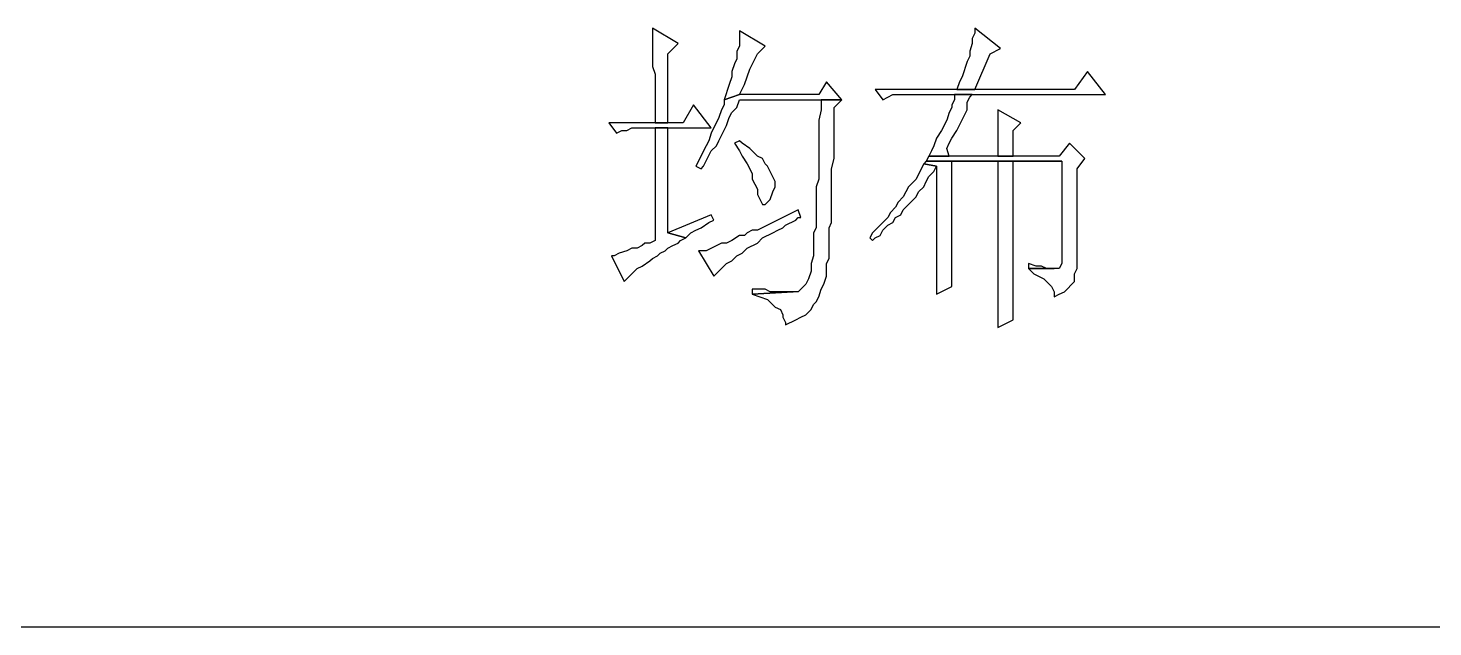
# Model space of a CAD drawing. Extents: x -15.4 to 0.8, y 0.3 to 11.8.
# Drawn here: x -9.4038 to -8.9463, y 7.1219 to 7.3169 of the extents above; entities that cross this region are included whole.
import ezdxf

# ---------------------------------------------------------------- set-up
doc = ezdxf.new("R2010")
doc.units = 0
doc.header["$MEASUREMENT"] = 0
doc.linetypes.add('AUSGEZOGEN', pattern=[0])
doc.layers.get('0').update_dxf_attribs({"linetype": 'AUSGEZOGEN'})

msp = doc.modelspace()

# ---------------------------------------------------------------- linework, layer by layer
for points in [[(-9.20045, 7.3169), (-9.20045, 7.3044), (-9.20045, 7.3044), (-9.19961, 7.3019), (-9.19961, 7.3019), (-9.19961, 7.28606), (-9.19961, 7.28606), (-9.19545, 7.28606), (-9.19545, 7.28606), (-9.19545, 7.30856), (-9.19545, 7.30856), (-9.19211, 7.3119), (-9.20045, 7.3169)], [(-9.17211, 7.31606), (-9.17211, 7.31106), (-9.17211, 7.31106), (-9.17295, 7.3094), (-9.17295, 7.3094), (-9.17295, 7.3069), (-9.17295, 7.3069), (-9.17378, 7.30523), (-9.17378, 7.30523), (-9.17461, 7.30273), (-9.17461, 7.30273), (-9.17461, 7.30106), (-9.17461, 7.30106), (-9.17545, 7.29856), (-9.17545, 7.29856), (-9.17711, 7.29356), (-9.17711, 7.29356), (-9.17211, 7.29523), (-9.17211, 7.29523), (-9.17045, 7.29856), (-9.17045, 7.29856), (-9.16961, 7.30106), (-9.16961, 7.30106), (-9.16878, 7.30356), (-9.16878, 7.30356), (-9.16628, 7.30856), (-9.16628, 7.30856), (-9.16378, 7.31106), (-9.17211, 7.31606)], [(-9.09545, 7.3169), (-9.09545, 7.31523), (-9.09545, 7.31523), (-9.09628, 7.31356), (-9.09628, 7.31356), (-9.09628, 7.3119), (-9.09628, 7.3119), (-9.09711, 7.3094), (-9.09711, 7.3094), (-9.09711, 7.30773), (-9.09711, 7.30773), (-9.09795, 7.30606), (-9.09795, 7.30606), (-9.09961, 7.30106), (-9.09961, 7.30106), (-9.10045, 7.2994), (-9.10045, 7.2994), (-9.10128, 7.2969), (-9.10128, 7.2969), (-9.09545, 7.2969), (-9.09545, 7.2969), (-9.09045, 7.30856), (-9.09045, 7.30856), (-9.08711, 7.31023), (-9.09545, 7.3169)], [(-9.05878, 7.30273), (-9.06295, 7.2969), (-9.06295, 7.2969), (-9.12795, 7.2969), (-9.12795, 7.2969), (-9.12545, 7.29356), (-9.12545, 7.29356), (-9.12211, 7.29523), (-9.12211, 7.29523), (-9.05295, 7.29523), (-9.05878, 7.30273)], [(-9.14378, 7.2994), (-9.14628, 7.29523), (-9.14628, 7.29523), (-9.17211, 7.29523), (-9.17211, 7.29523), (-9.17711, 7.29356), (-9.17711, 7.29356), (-9.17711, 7.2919), (-9.17711, 7.2919), (-9.17795, 7.29023), (-9.17795, 7.29023), (-9.17878, 7.28773), (-9.17878, 7.28773), (-9.18128, 7.28273), (-9.18128, 7.28273), (-9.18211, 7.28023), (-9.18211, 7.28023), (-9.18295, 7.27856), (-9.18295, 7.27856), (-9.18628, 7.2719), (-9.18628, 7.2719), (-9.18461, 7.27106), (-9.18461, 7.27106), (-9.18378, 7.2719), (-9.18378, 7.2719), (-9.18128, 7.2769), (-9.18128, 7.2769), (-9.17961, 7.27856), (-9.17961, 7.27856), (-9.17878, 7.28023), (-9.17878, 7.28023), (-9.17628, 7.28523), (-9.17628, 7.28523), (-9.17545, 7.28773), (-9.17545, 7.28773), (-9.17461, 7.2894), (-9.17461, 7.2894), (-9.17295, 7.29106), (-9.17295, 7.29106), (-9.17211, 7.29356), (-9.17211, 7.29356), (-9.13878, 7.29356), (-9.14378, 7.2994)], [(-9.13878, 7.29356), (-9.14545, 7.29356), (-9.14545, 7.29356), (-9.14545, 7.29023), (-9.14545, 7.29023), (-9.14628, 7.2869), (-9.14628, 7.2869), (-9.14628, 7.26773), (-9.14628, 7.26773), (-9.14711, 7.26523), (-9.14711, 7.26523), (-9.14711, 7.2519), (-9.14711, 7.2519), (-9.14795, 7.25023), (-9.14795, 7.25023), (-9.14795, 7.24273), (-9.14795, 7.24273), (-9.14878, 7.24023), (-9.14878, 7.24023), (-9.14878, 7.23773), (-9.14878, 7.23773), (-9.14961, 7.23523), (-9.14961, 7.23523), (-9.15045, 7.23356), (-9.15045, 7.23356), (-9.15128, 7.23273), (-9.15128, 7.23273), (-9.15211, 7.2319), (-9.15211, 7.2319), (-9.15295, 7.23106), (-9.15295, 7.23106), (-9.15461, 7.23106), (-9.15461, 7.23106), (-9.16795, 7.23023), (-9.16795, 7.23023), (-9.16545, 7.2294), (-9.16545, 7.2294), (-9.16295, 7.22856), (-9.16295, 7.22856), (-9.16045, 7.22606), (-9.16045, 7.22606), (-9.15878, 7.22523), (-9.15878, 7.22523), (-9.15795, 7.22356), (-9.15795, 7.22356), (-9.15795, 7.22273), (-9.15795, 7.22273), (-9.15711, 7.22106), (-9.15711, 7.22106), (-9.15711, 7.22023), (-9.15711, 7.22023), (-9.15378, 7.2219), (-9.15378, 7.2219), (-9.15211, 7.22273), (-9.15211, 7.22273), (-9.15045, 7.22356), (-9.15045, 7.22356), (-9.14961, 7.2244), (-9.14961, 7.2244), (-9.14878, 7.22523), (-9.14878, 7.22523), (-9.14795, 7.2269), (-9.14795, 7.2269), (-9.14711, 7.22773), (-9.14711, 7.22773), (-9.14628, 7.2294), (-9.14628, 7.2294), (-9.14545, 7.2319), (-9.14545, 7.2319), (-9.14461, 7.23356), (-9.14461, 7.23356), (-9.14378, 7.23606), (-9.14378, 7.23606), (-9.14378, 7.24023), (-9.14378, 7.24023), (-9.14295, 7.2419), (-9.14295, 7.2419), (-9.14295, 7.2519), (-9.14295, 7.2519), (-9.14211, 7.25356), (-9.14211, 7.25356), (-9.14211, 7.27106), (-9.14211, 7.27106), (-9.14128, 7.2744), (-9.14128, 7.2744), (-9.14128, 7.29106), (-9.13878, 7.29356)], [(-9.09628, 7.29523), (-9.10211, 7.29523), (-9.10211, 7.29523), (-9.10211, 7.29356), (-9.10211, 7.29356), (-9.10295, 7.2919), (-9.10295, 7.2919), (-9.10295, 7.29106), (-9.10295, 7.29106), (-9.10378, 7.2894), (-9.10378, 7.2894), (-9.10461, 7.2869), (-9.10461, 7.2869), (-9.10628, 7.28356), (-9.10628, 7.28356), (-9.10795, 7.28106), (-9.10795, 7.28106), (-9.10878, 7.27856), (-9.10878, 7.27856), (-9.10961, 7.2769), (-9.10961, 7.2769), (-9.11045, 7.27523), (-9.11045, 7.27523), (-9.10378, 7.27523), (-9.10378, 7.27523), (-9.10461, 7.27773), (-9.10461, 7.27773), (-9.10378, 7.2794), (-9.10378, 7.2794), (-9.10295, 7.28106), (-9.10295, 7.28106), (-9.10128, 7.28356), (-9.10128, 7.28356), (-9.09795, 7.29023), (-9.09795, 7.29023), (-9.09795, 7.29273), (-9.09795, 7.29273), (-9.09711, 7.2944), (-9.09628, 7.29523)], [(-9.18711, 7.2919), (-9.19045, 7.28606), (-9.19045, 7.28606), (-9.21461, 7.28606), (-9.21461, 7.28606), (-9.21211, 7.28273), (-9.21211, 7.28273), (-9.21045, 7.28356), (-9.21045, 7.28356), (-9.20878, 7.28356), (-9.20878, 7.28356), (-9.20711, 7.2844), (-9.20711, 7.2844), (-9.18128, 7.2844), (-9.18711, 7.2919)], [(-9.08795, 7.29023), (-9.08795, 7.27523), (-9.08795, 7.27523), (-9.08295, 7.27523), (-9.08295, 7.27523), (-9.08295, 7.28356), (-9.08295, 7.28356), (-9.08045, 7.28606), (-9.08795, 7.29023)], [(-9.19545, 7.2844), (-9.19961, 7.2844), (-9.19961, 7.2844), (-9.19961, 7.24773), (-9.19961, 7.24773), (-9.20128, 7.2469), (-9.20128, 7.2469), (-9.20295, 7.2469), (-9.20295, 7.2469), (-9.20378, 7.24606), (-9.20378, 7.24606), (-9.20545, 7.24523), (-9.20545, 7.24523), (-9.20711, 7.24523), (-9.20711, 7.24523), (-9.20878, 7.2444), (-9.20878, 7.2444), (-9.21128, 7.24356), (-9.21128, 7.24356), (-9.21295, 7.24273), (-9.21295, 7.24273), (-9.21378, 7.24273), (-9.21378, 7.24273), (-9.20961, 7.2344), (-9.20961, 7.2344), (-9.20711, 7.2369), (-9.20711, 7.2369), (-9.20545, 7.23856), (-9.20545, 7.23856), (-9.20378, 7.2394), (-9.20378, 7.2394), (-9.20128, 7.24106), (-9.20128, 7.24106), (-9.20045, 7.2419), (-9.20045, 7.2419), (-9.19878, 7.24273), (-9.19878, 7.24273), (-9.19795, 7.24356), (-9.19795, 7.24356), (-9.19628, 7.2444), (-9.19628, 7.2444), (-9.19545, 7.24523), (-9.19545, 7.24523), (-9.19378, 7.24606), (-9.19378, 7.24606), (-9.19211, 7.2469), (-9.19211, 7.2469), (-9.19128, 7.24773), (-9.19128, 7.24773), (-9.18961, 7.24856), (-9.18961, 7.24856), (-9.19545, 7.25023), (-9.19545, 7.2844)], [(-9.17211, 7.28023), (-9.17378, 7.2794), (-9.17378, 7.2794), (-9.17211, 7.2769), (-9.17211, 7.2769), (-9.17128, 7.27523), (-9.17128, 7.27523), (-9.16961, 7.27273), (-9.16961, 7.27273), (-9.16878, 7.27106), (-9.16878, 7.27106), (-9.16795, 7.2694), (-9.16795, 7.2694), (-9.16795, 7.26773), (-9.16795, 7.26773), (-9.16628, 7.2644), (-9.16628, 7.2644), (-9.16628, 7.26273), (-9.16628, 7.26273), (-9.16461, 7.2594), (-9.16461, 7.2594), (-9.16378, 7.2594), (-9.16378, 7.2594), (-9.16211, 7.26106), (-9.16211, 7.26106), (-9.16128, 7.26356), (-9.16128, 7.26356), (-9.16045, 7.26523), (-9.16045, 7.26523), (-9.16045, 7.2669), (-9.16045, 7.2669), (-9.16211, 7.27023), (-9.16211, 7.27023), (-9.16295, 7.2719), (-9.16295, 7.2719), (-9.16378, 7.27273), (-9.16378, 7.27273), (-9.16461, 7.2744), (-9.16461, 7.2744), (-9.16628, 7.27523), (-9.16628, 7.27523), (-9.16878, 7.27773), (-9.16878, 7.27773), (-9.17128, 7.2794), (-9.17211, 7.28023)], [(-9.06461, 7.2794), (-9.06795, 7.27523), (-9.06795, 7.27523), (-9.11045, 7.27523), (-9.11045, 7.27523), (-9.11128, 7.27356), (-9.11128, 7.27356), (-9.06711, 7.27356), (-9.06711, 7.27356), (-9.06711, 7.24023), (-9.06711, 7.24023), (-9.06795, 7.23856), (-9.06795, 7.23856), (-9.07795, 7.23856), (-9.07795, 7.23856), (-9.07628, 7.2369), (-9.07628, 7.2369), (-9.07295, 7.23523), (-9.07295, 7.23523), (-9.07045, 7.23273), (-9.07045, 7.23273), (-9.06961, 7.23106), (-9.06961, 7.23106), (-9.06961, 7.2294), (-9.06961, 7.2294), (-9.06795, 7.23023), (-9.06795, 7.23023), (-9.06628, 7.23106), (-9.06628, 7.23106), (-9.06295, 7.2344), (-9.06295, 7.2344), (-9.06295, 7.2369), (-9.06295, 7.2369), (-9.06211, 7.23856), (-9.06211, 7.23856), (-9.06211, 7.27106), (-9.06211, 7.27106), (-9.05961, 7.2744), (-9.06461, 7.2794)], [(-9.11211, 7.27273), (-9.11295, 7.27106), (-9.11295, 7.27106), (-9.11461, 7.26773), (-9.11461, 7.26773), (-9.11711, 7.26523), (-9.11711, 7.26523), (-9.11878, 7.2619), (-9.11878, 7.2619), (-9.12045, 7.26023), (-9.12045, 7.26023), (-9.12128, 7.25856), (-9.12128, 7.25856), (-9.12295, 7.2569), (-9.12295, 7.2569), (-9.12378, 7.25523), (-9.12378, 7.25523), (-9.12711, 7.2519), (-9.12711, 7.2519), (-9.12878, 7.25023), (-9.12878, 7.25023), (-9.12961, 7.24856), (-9.12961, 7.24856), (-9.12878, 7.24773), (-9.12878, 7.24773), (-9.12795, 7.24856), (-9.12795, 7.24856), (-9.12628, 7.2494), (-9.12628, 7.2494), (-9.12545, 7.25106), (-9.12545, 7.25106), (-9.12378, 7.25273), (-9.12378, 7.25273), (-9.12211, 7.25356), (-9.12211, 7.25356), (-9.12128, 7.25523), (-9.12128, 7.25523), (-9.11961, 7.25606), (-9.11961, 7.25606), (-9.11878, 7.25773), (-9.11878, 7.25773), (-9.11711, 7.2594), (-9.11711, 7.2594), (-9.11461, 7.2619), (-9.11461, 7.2619), (-9.11378, 7.26356), (-9.11378, 7.26356), (-9.11211, 7.26523), (-9.11211, 7.26523), (-9.11128, 7.2669), (-9.11128, 7.2669), (-9.11045, 7.26856), (-9.11045, 7.26856), (-9.10878, 7.27023), (-9.10878, 7.27023), (-9.10795, 7.2719), (-9.11211, 7.27273)], [(-9.11128, 7.27356), (-9.11211, 7.27273), (-9.11211, 7.27273), (-9.10795, 7.2719), (-9.10795, 7.2719), (-9.10795, 7.23023), (-9.10795, 7.23023), (-9.10295, 7.23273), (-9.10295, 7.23273), (-9.10295, 7.27356), (-9.10295, 7.27356), (-9.06711, 7.27356), (-9.11128, 7.27356)], [(-9.08295, 7.27356), (-9.08795, 7.27356), (-9.08795, 7.27356), (-9.08795, 7.2194), (-9.08795, 7.2194), (-9.08295, 7.2219), (-9.08295, 7.2219), (-9.08295, 7.2394), (-9.08295, 7.27356)], [(-9.18128, 7.25606), (-9.19545, 7.25023), (-9.19545, 7.25023), (-9.18961, 7.24856), (-9.18961, 7.24856), (-9.18795, 7.25023), (-9.18795, 7.25023), (-9.18628, 7.25106), (-9.18628, 7.25106), (-9.18461, 7.2519), (-9.18461, 7.2519), (-9.18211, 7.25356), (-9.18211, 7.25356), (-9.18045, 7.2544), (-9.18128, 7.25606)], [(-9.15295, 7.25773), (-9.16628, 7.25106), (-9.16628, 7.25106), (-9.16795, 7.25106), (-9.16795, 7.25106), (-9.16961, 7.25023), (-9.16961, 7.25023), (-9.17045, 7.2494), (-9.17045, 7.2494), (-9.17211, 7.2494), (-9.17211, 7.2494), (-9.17461, 7.24773), (-9.17461, 7.24773), (-9.17628, 7.2469), (-9.17628, 7.2469), (-9.17795, 7.2469), (-9.17795, 7.2469), (-9.18295, 7.2444), (-9.18295, 7.2444), (-9.18545, 7.2444), (-9.18545, 7.2444), (-9.18045, 7.23606), (-9.18045, 7.23606), (-9.17878, 7.23773), (-9.17878, 7.23773), (-9.17795, 7.23856), (-9.17795, 7.23856), (-9.17628, 7.24023), (-9.17628, 7.24023), (-9.17461, 7.24106), (-9.17461, 7.24106), (-9.17295, 7.24273), (-9.17295, 7.24273), (-9.17128, 7.24356), (-9.17128, 7.24356), (-9.16961, 7.24523), (-9.16961, 7.24523), (-9.16628, 7.2469), (-9.16628, 7.2469), (-9.16461, 7.24856), (-9.16461, 7.24856), (-9.16128, 7.25023), (-9.16128, 7.25023), (-9.15961, 7.25106), (-9.15961, 7.25106), (-9.15795, 7.2519), (-9.15795, 7.2519), (-9.15711, 7.25273), (-9.15711, 7.25273), (-9.15378, 7.2544), (-9.15378, 7.2544), (-9.15295, 7.25523), (-9.15295, 7.25523), (-9.15211, 7.25523), (-9.15295, 7.25773)], [(-9.07795, 7.24023), (-9.07795, 7.23856), (-9.07795, 7.23856), (-9.06961, 7.23856), (-9.06961, 7.23856), (-9.07211, 7.23856), (-9.07211, 7.23856), (-9.07378, 7.2394), (-9.07378, 7.2394), (-9.07545, 7.2394), (-9.07545, 7.2394), (-9.07795, 7.24023), (-9.07795, 7.24023)], [(-9.16795, 7.2319), (-9.16795, 7.23023), (-9.16795, 7.23023), (-9.15461, 7.23106), (-9.15461, 7.23106), (-9.16211, 7.23106), (-9.16211, 7.23106), (-9.16378, 7.2319), (-9.16378, 7.2319), (-9.16545, 7.2319), (-9.16795, 7.2319)], [(-10.76795, 7.1219), (-7.41878, 7.1219)]]:
    msp.add_lwpolyline(points)

doc.saveas('drawing.dxf')
